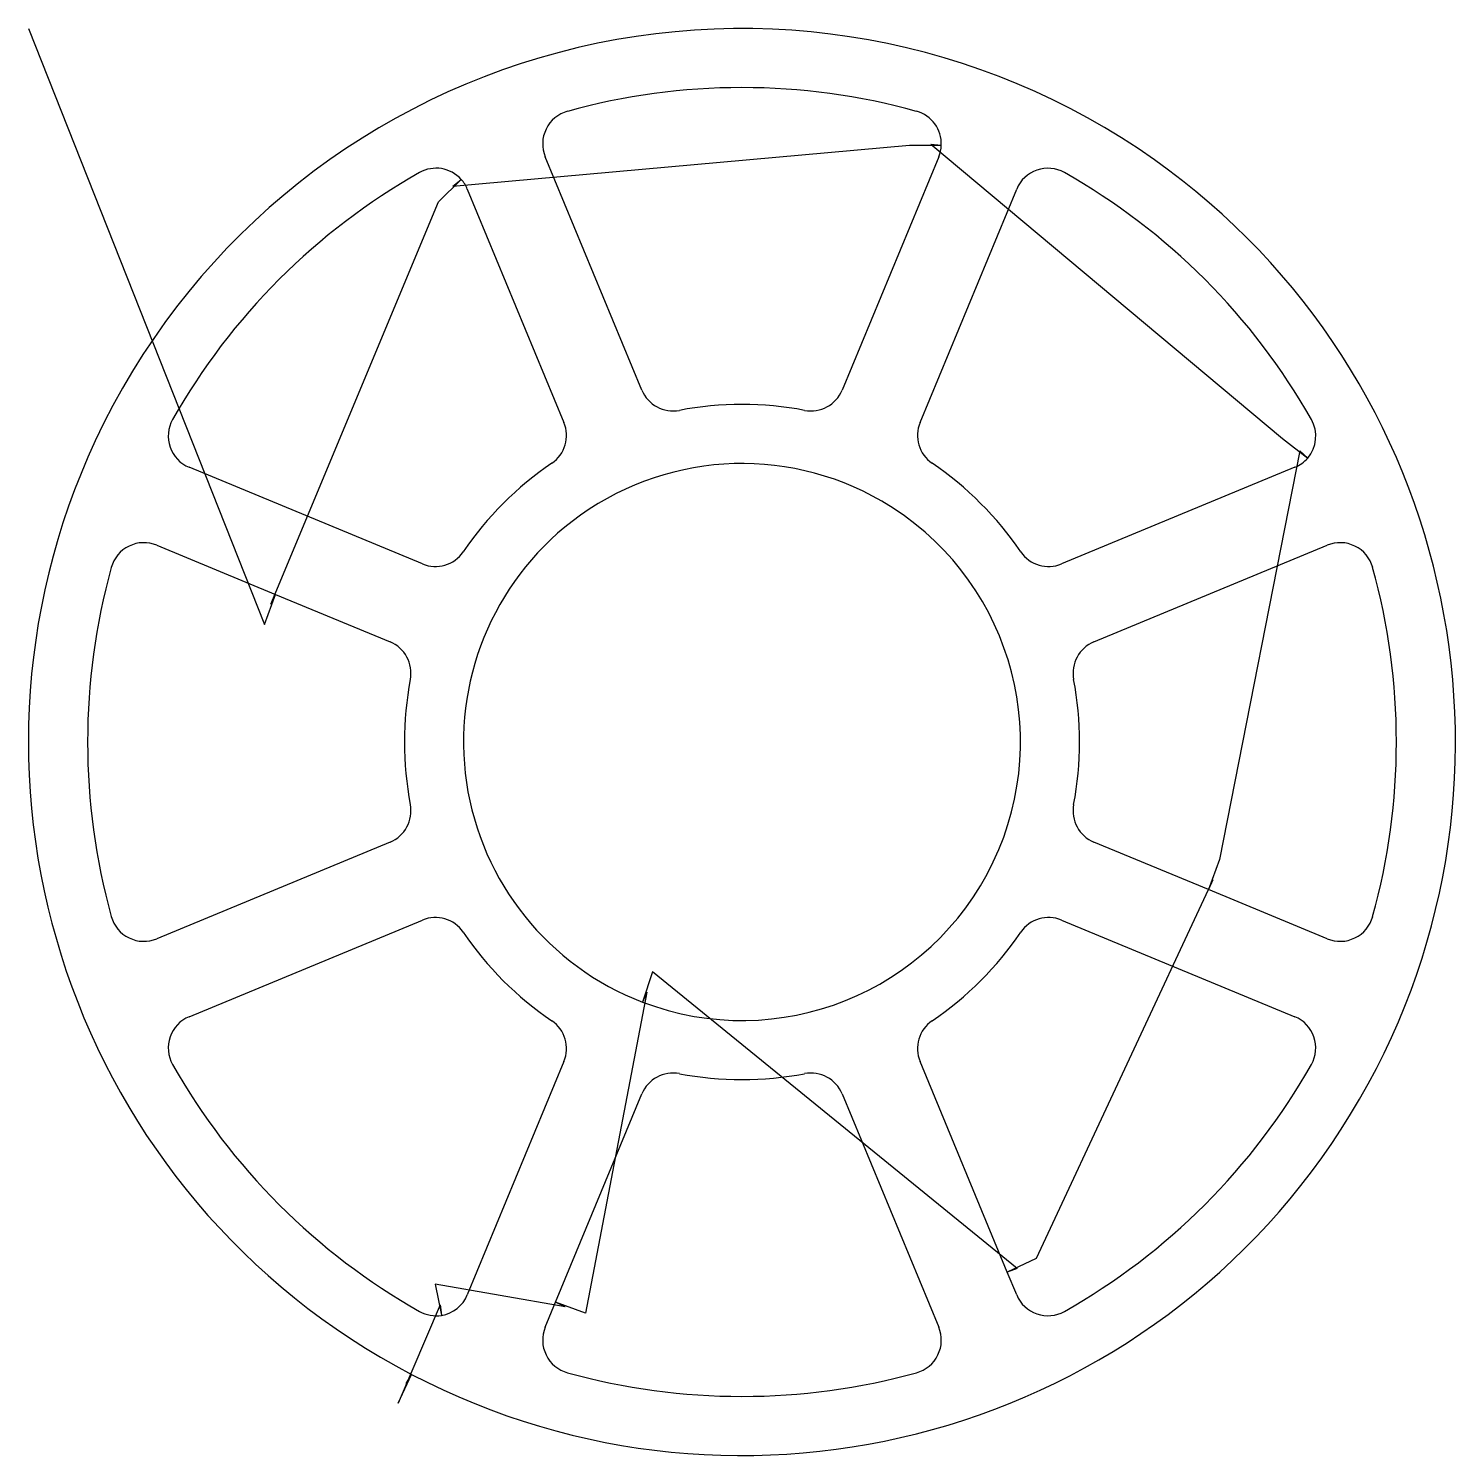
# Model space of a CAD drawing. Extents: x 1 to 7.66, y 1 to 7.66.
import ezdxf

# ---------------------------------------------------------------- set-up
doc = ezdxf.new("R2010")
doc.units = 0
doc.layers.get('0').update_dxf_attribs({"linetype": 'CONTINUOUS'})
doc.layers.add('3', color=7, linetype='CONTINUOUS')
doc.layers.add('9', color=7, linetype='CONTINUOUS')

msp = doc.modelspace()

# ---------------------------------------------------------------- linework, layer by layer
at = {"color": 0, "linetype": 'CONTINUOUS'}
for p, q in [((1, 7.6575), (2.1015, 4.8776)), ((2.9803, 6.9219), (5.11, 7.1127)), ((5.209, 7.1174), (6.851, 5.745)), ((2.1312, 4.9721), (2.9127, 6.8496)), ((6.9317, 5.6876), (6.556, 3.7798)), ((6.5262, 3.6854), (5.7007, 1.9186)), ((5.6129, 1.8729), (3.9119, 3.256)), ((3.8847, 3.1608), (3.5987, 1.6641)), ((3.5042, 1.6939), (2.8967, 1.7991)), ((2.9211, 1.7032), (2.7244, 1.2439))]:
    msp.add_line(p, q, dxfattribs=at)
at = {"layer": '3', "color": 3, "linetype": 'CONTINUOUS'}
for p, q in [((3.8617, 5.9707), (3.4108, 7.0592)), ((5.2467, 7.0592), (4.7958, 5.9707)), ((3.0471, 6.9086), (3.498, 5.82)), ((5.1595, 5.82), (5.6104, 6.9086)), ((2.8375, 5.1595), (1.7489, 5.6104)), ((6.9086, 5.6104), (5.82, 5.1595)), ((1.5983, 5.2467), (2.1523, 5.0172)), ((5.9707, 4.7958), (7.0592, 5.2467)), ((2.1523, 5.0172), (2.6868, 4.7958)), ((2.6868, 3.8617), (1.5983, 3.4108)), ((6.5052, 3.6403), (5.9707, 3.8617)), ((7.0592, 3.4108), (6.5052, 3.6403)), ((1.7489, 3.0471), (2.8375, 3.498)), ((5.82, 3.498), (6.9086, 3.0471)), ((3.498, 2.8375), (3.0471, 1.7489)), ((5.5661, 1.8558), (5.1595, 2.8375)), ((3.4591, 1.7149), (3.8617, 2.6868)), ((4.7958, 2.6868), (5.2467, 1.5983)), ((5.6104, 1.7489), (5.5661, 1.8558)), ((3.4108, 1.5983), (3.4591, 1.7149))]:
    msp.add_line(p, q, dxfattribs=at)
for centre, radius, start, end in [((4.3287, 4.3287), 3.3287, 54.69002, 155.02805), ((4.3287, 4.3287), 3.0531, 74.52866, 105.47134), ((3.5563, 7.1195), 0.1575, 105.47134, 202.5), ((5.1012, 7.1195), 0.1575, 357.75, 74.52866), ((5.1012, 7.1195), 0.1575, 337.5, 357.75), ((4.3287, 4.3287), 3.3287, 242.41498, 54.69002), ((2.9016, 6.8483), 0.1575, 41.90573, 119.52866), ((5.7559, 6.8483), 0.1575, 60.47134, 157.5), ((4.3287, 4.3287), 3.0531, 119.52866, 150.47134), ((2.9016, 6.8483), 0.1575, 22.5, 41.90573), ((4.3287, 4.3287), 3.0531, 29.52866, 60.47134), ((4.0072, 6.0309), 0.1575, 202.5, 280.69711), ((4.6503, 6.0309), 0.1575, 259.30289, 337.5), ((4.3287, 4.3287), 1.5748, 79.30289, 100.69711), ((1.8092, 5.7559), 0.1575, 150.47134, 247.5), ((3.3525, 5.7597), 0.1575, 304.30289, 22.5), ((5.305, 5.7597), 0.1575, 157.5, 235.69711), ((6.8483, 5.7559), 0.1575, 319.5, 29.52866), ((4.3287, 4.3287), 3.3287, 155.02805, 242.41498), ((4.3287, 4.3287), 1.5748, 124.30289, 145.69711), ((4.3287, 4.3287), 1.2992, 59.88003, 127.58261), ((4.3287, 4.3287), 1.5748, 34.30289, 55.69711), ((6.8483, 5.7559), 0.1575, 292.5, 319.5), ((4.3287, 4.3287), 1.2992, 249.08662, 59.88003), ((4.3287, 4.3287), 1.2992, 127.58261, 249.08662), ((1.538, 5.1012), 0.1575, 67.5, 164.52866), ((2.8978, 5.305), 0.1575, 247.5, 325.69711), ((5.7597, 5.305), 0.1575, 214.30289, 292.5), ((7.1195, 5.1012), 0.1575, 15.47134, 112.5), ((4.3287, 4.3287), 3.0531, 164.52866, 195.47134), ((4.3287, 4.3287), 3.0531, 344.52866, 15.47134), ((2.6266, 4.6503), 0.1575, 349.30289, 67.5), ((6.0309, 4.6503), 0.1575, 112.5, 190.69711), ((4.3287, 4.3287), 1.5748, 169.30289, 190.69711), ((4.3287, 4.3287), 1.5748, 349.30289, 10.69711), ((2.6266, 4.0072), 0.1575, 292.5, 10.69711), ((6.0309, 4.0072), 0.1575, 169.30289, 247.5), ((1.538, 3.5563), 0.1575, 195.47134, 292.5), ((2.8978, 3.3525), 0.1575, 34.30289, 112.5), ((5.7597, 3.3525), 0.1575, 67.5, 145.69711), ((7.1195, 3.5563), 0.1575, 247.5, 344.52866), ((4.3287, 4.3287), 1.5748, 214.30289, 235.69711), ((4.3287, 4.3287), 1.5748, 304.30289, 325.69711), ((1.8092, 2.9016), 0.1575, 112.5, 209.52866), ((3.3525, 2.8978), 0.1575, 337.5, 55.69711), ((5.305, 2.8978), 0.1575, 124.30289, 202.5), ((6.8483, 2.9016), 0.1575, 330.47134, 67.5), ((4.3287, 4.3287), 3.0531, 209.52866, 240.47134), ((4.3287, 4.3287), 3.0531, 299.52866, 330.47134), ((4.0072, 2.6266), 0.1575, 79.30289, 157.5), ((4.3287, 4.3287), 1.5748, 259.30289, 280.69711), ((4.6503, 2.6266), 0.1575, 22.5, 100.69711), ((2.9016, 1.8092), 0.1575, 279.28281, 337.5), ((5.7559, 1.8092), 0.1575, 202.5, 299.52866), ((2.9016, 1.8092), 0.1575, 240.47134, 279.28281), ((3.5563, 1.538), 0.1575, 157.5, 254.52866), ((5.1012, 1.538), 0.1575, 285.47134, 22.5), ((4.3287, 4.3287), 3.0531, 254.52866, 285.47134)]:
    msp.add_arc(centre, radius, start, end, dxfattribs=at)
at = {"layer": '9', "color": 9, "linetype": 'CONTINUOUS'}
for p, q in [((5.11, 7.1127), (5.2585, 7.1133)), ((5.209, 7.1174), (5.2585, 7.1133)), ((2.9127, 6.8496), (3.0188, 6.9535)), ((2.9803, 6.9219), (3.0188, 6.9535)), ((6.851, 5.745), (6.968, 5.6536)), ((6.9317, 5.6876), (6.968, 5.6536)), ((2.1015, 4.8776), (2.1523, 5.0172)), ((2.1312, 4.9721), (2.1523, 5.0172)), ((6.556, 3.7798), (6.5052, 3.6403)), ((6.5262, 3.6854), (6.5052, 3.6403)), ((3.9119, 3.256), (3.865, 3.1151)), ((3.8847, 3.1608), (3.865, 3.1151)), ((5.7007, 1.9186), (5.5661, 1.8558)), ((5.6129, 1.8729), (5.5661, 1.8558)), ((2.8967, 1.7991), (2.927, 1.6538)), ((2.9211, 1.7032), (2.927, 1.6538)), ((3.5987, 1.6641), (3.4591, 1.7149)), ((3.5042, 1.6939), (3.4591, 1.7149)), ((2.7244, 1.2439), (2.7873, 1.3784)), ((2.7624, 1.3353), (2.7873, 1.3784))]:
    msp.add_line(p, q, dxfattribs=at)

doc.saveas('drawing.dxf')
